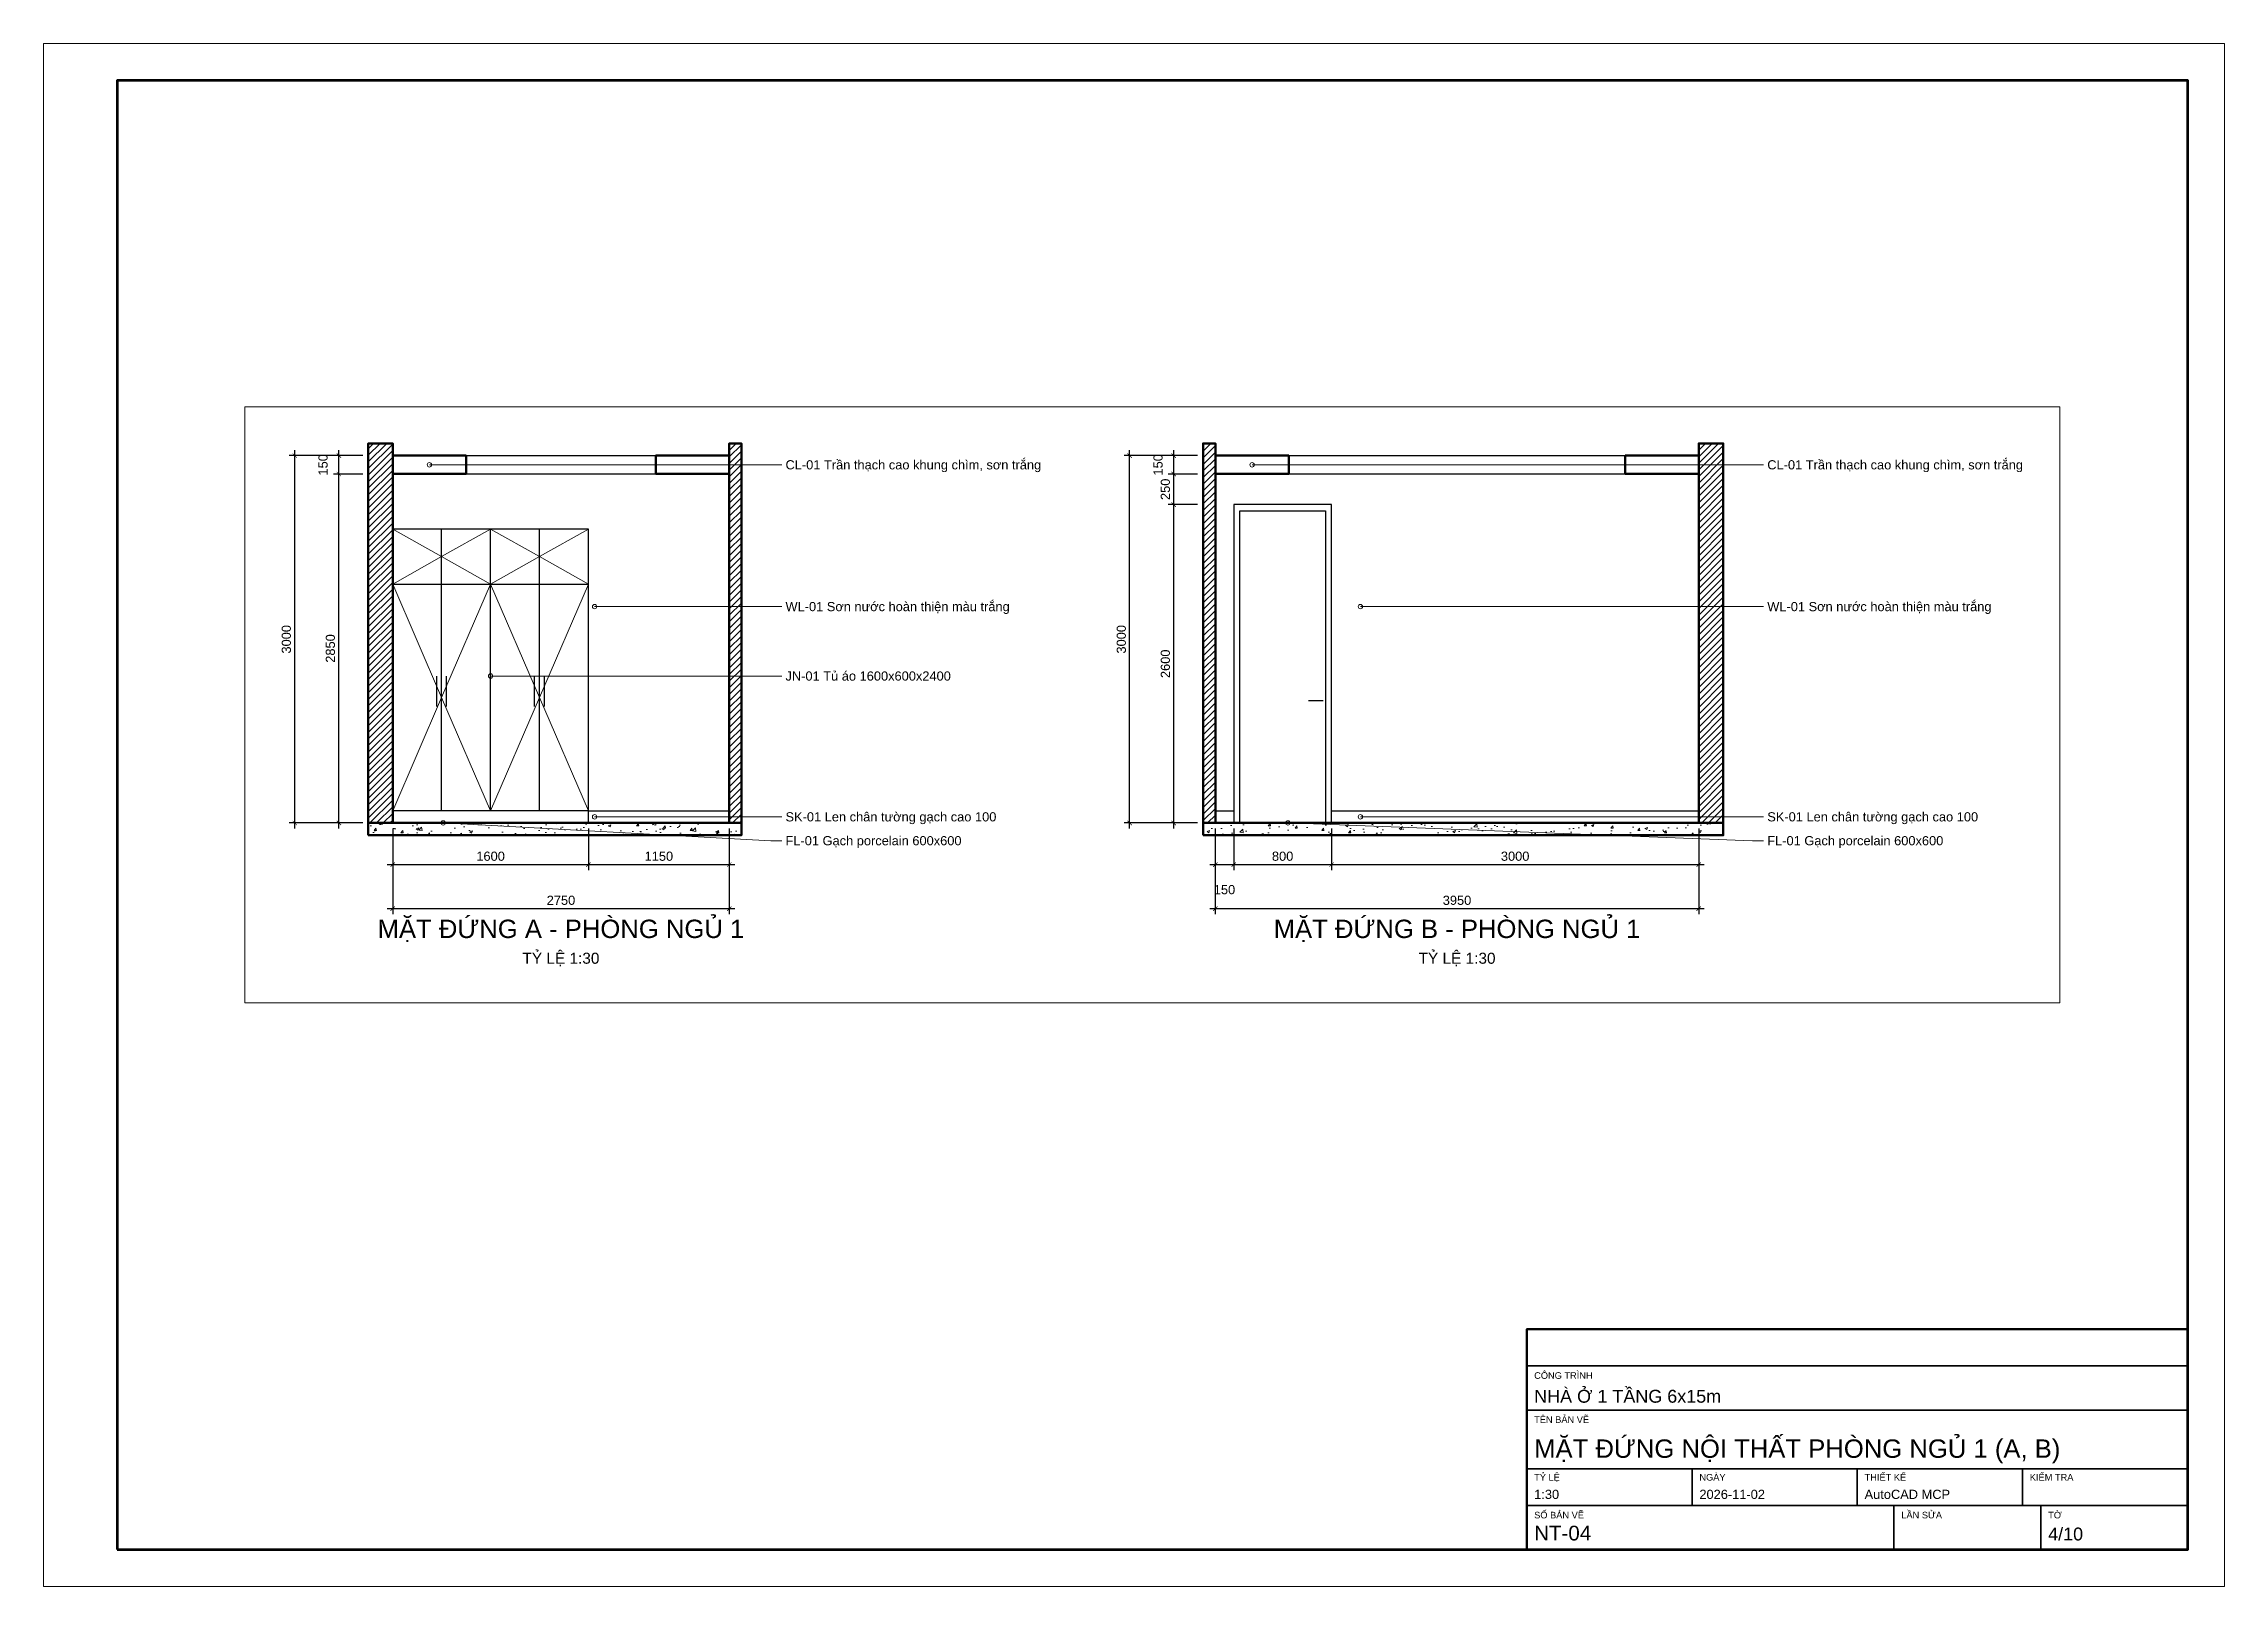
# Paper-space layout 'NT-04' of a CAD drawing. Header units: millimetres. Extents: x 0 to 594, y 0 to 420.
# The model-space entities are those that its viewports show. They can reach past a viewport. Long polylines and large blocks are cut down to what shows.
import ezdxf
from ezdxf.enums import TextEntityAlignment as Align

# ---------------------------------------------------------------- set-up
doc = ezdxf.new("R2010")
doc.units = ezdxf.units.MM
doc.header["$LTSCALE"] = 40
doc.linetypes.add('HIDDEN', pattern=[9.525, 6.35, -3.175])
for name, color, linetype, lineweight in [('A-ANNO-DIMS', 1, 'Continuous', 18), ('A-ANNO-NOTE', 7, 'Continuous', 18), ('A-ANNO-TEXT', 7, 'Continuous', 18), ('A-ANNO-TTLB', 7, 'Continuous', 35), ('A-ELEV', 7, 'Continuous', 25), ('A-ELEV-OTLN', 7, 'Continuous', 50), ('A-HIDD', 8, 'HIDDEN', 18), ('A-SECT', 7, 'Continuous', 50), ('A-SECT-PATT', 8, 'Continuous', 9)]:
    doc.layers.add(name, color=color, linetype=linetype, lineweight=lineweight)
doc.layers.add('A-ANNO-VPRT', color=8, linetype='Continuous', lineweight=9, plot=False)
doc.styles.add('MCP-ARIAL', font='arial.ttf')
doc.dimstyles.new('MCP-1-30', dxfattribs={"dimscale": 30, "dimtxt": 2.5, "dimasz": 1.2, "dimexe": 1.5, "dimexo": 1.5, "dimgap": 1, "dimtad": 1, "dimdec": 0, "dimdsep": 46, "dimtxsty": 'MCP-ARIAL', "dimblk": 'ARCHTICK', "dimblk1": 'ARCHTICK', "dimblk2": 'ARCHTICK', "dimcen": 0.09, "dimdle": 1.5, "dimclrd": 256, "dimclre": 256, "dimclrt": 256, "dimadec": 0, "dimazin": 0, "dimtfac": 1, "dimtdec": 4, "dimtmove": 2, "dimatfit": 3, "dimfxl": 1, "dimtolj": 1, "dimtzin": 0, "dimarcsym": 0})

# ---------------------------------------------------------------- blocks, each defined once
blk = doc.blocks.new('_ArchTick')
at = {"color": 0, "linetype": 'ByBlock', "const_width": 0.15}
blk.add_lwpolyline([(-0.5, -0.5), (0.5, 0.5)], dxfattribs=at)
blk = doc.blocks.new('*D144')
at = {"layer": 'A-ANNO-DIMS', "lineweight": -2, "transparency": 16777216}
for p, q in [((125044, -49709), (125044, -50049)), ((126644, -49709), (126644, -50049)), ((124999, -50004), (126689, -50004))]:
    blk.add_line(p, q, dxfattribs=at)
at = {"layer": 'Defpoints', "color": 0, "transparency": 16777216}
for p in [(125044, -49664), (126644, -49664), (126644, -50004)]:
    blk.add_point(p, dxfattribs=at)
at = {"layer": 'A-ANNO-DIMS', "lineweight": -2, "transparency": 16777216, "xscale": 36, "yscale": 36, "zscale": 36, "rotation": 180}
blk.add_blockref('_ArchTick', (125044, -50004), dxfattribs=at)
at = {"layer": 'A-ANNO-DIMS', "lineweight": -2, "transparency": 16777216, "xscale": 36, "yscale": 36, "zscale": 36}
blk.add_blockref('_ArchTick', (126644, -50004), dxfattribs=at)
at = {"layer": 'A-ANNO-DIMS', "transparency": 16777216, "insert": (125844, -49936), "char_height": 75, "attachment_point": 5, "style": 'MCP-ARIAL'}
blk.add_mtext('\\A1;1600', dxfattribs=at)
blk = doc.blocks.new('*D145')
at = {"layer": 'A-ANNO-DIMS', "lineweight": -2, "transparency": 16777216}
for p, q in [((126644, -49709), (126644, -50049)), ((127794, -49709), (127794, -50049)), ((126599, -50004), (127839, -50004))]:
    blk.add_line(p, q, dxfattribs=at)
at = {"layer": 'Defpoints', "color": 0, "transparency": 16777216}
for p in [(126644, -49664), (127794, -49664), (127794, -50004)]:
    blk.add_point(p, dxfattribs=at)
at = {"layer": 'A-ANNO-DIMS', "lineweight": -2, "transparency": 16777216, "xscale": 36, "yscale": 36, "zscale": 36, "rotation": 180}
blk.add_blockref('_ArchTick', (126644, -50004), dxfattribs=at)
at = {"layer": 'A-ANNO-DIMS', "lineweight": -2, "transparency": 16777216, "xscale": 36, "yscale": 36, "zscale": 36}
blk.add_blockref('_ArchTick', (127794, -50004), dxfattribs=at)
at = {"layer": 'A-ANNO-DIMS', "transparency": 16777216, "insert": (127219, -49936), "char_height": 75, "attachment_point": 5, "style": 'MCP-ARIAL'}
blk.add_mtext('\\A1;1150', dxfattribs=at)
blk = doc.blocks.new('*D146')
at = {"layer": 'A-ANNO-DIMS', "lineweight": -2, "transparency": 16777216}
for p, q in [((125044, -49709), (125044, -50409)), ((127794, -49709), (127794, -50409)), ((124999, -50364), (127839, -50364))]:
    blk.add_line(p, q, dxfattribs=at)
at = {"layer": 'Defpoints', "color": 0, "transparency": 16777216}
for p in [(125044, -49664), (127794, -49664), (127794, -50364)]:
    blk.add_point(p, dxfattribs=at)
at = {"layer": 'A-ANNO-DIMS', "lineweight": -2, "transparency": 16777216, "xscale": 36, "yscale": 36, "zscale": 36, "rotation": 180}
blk.add_blockref('_ArchTick', (125044, -50364), dxfattribs=at)
at = {"layer": 'A-ANNO-DIMS', "lineweight": -2, "transparency": 16777216, "xscale": 36, "yscale": 36, "zscale": 36}
blk.add_blockref('_ArchTick', (127794, -50364), dxfattribs=at)
at = {"layer": 'A-ANNO-DIMS', "transparency": 16777216, "insert": (126419, -50296), "char_height": 75, "attachment_point": 5, "style": 'MCP-ARIAL'}
blk.add_mtext('\\A1;2750', dxfattribs=at)
blk = doc.blocks.new('*D147')
at = {"layer": 'A-ANNO-DIMS', "lineweight": -2, "transparency": 16777216}
for p, q in [((124799, -46814), (124559, -46814)), ((124604, -49709), (124604, -46769)), ((124799, -49664), (124559, -49664))]:
    blk.add_line(p, q, dxfattribs=at)
at = {"layer": 'Defpoints', "color": 0, "transparency": 16777216}
for p in [(124604, -46814), (124844, -46814), (124844, -49664)]:
    blk.add_point(p, dxfattribs=at)
at = {"layer": 'A-ANNO-DIMS', "lineweight": -2, "transparency": 16777216, "xscale": 36, "yscale": 36, "zscale": 36}
for p, rotation in [((124604, -46814), 90), ((124604, -49664), 270)]:
    blk.add_blockref('_ArchTick', p, dxfattribs=dict(at, rotation=rotation))
at = {"layer": 'A-ANNO-DIMS', "transparency": 16777216, "insert": (124535, -48239), "char_height": 75, "attachment_point": 5, "rotation": 90, "style": 'MCP-ARIAL'}
blk.add_mtext('\\A1;2850', dxfattribs=at)
blk = doc.blocks.new('*D148')
at = {"layer": 'A-ANNO-DIMS', "lineweight": -2, "transparency": 16777216}
for p, q in [((124799, -46664), (124559, -46664)), ((124604, -46859), (124604, -46619)), ((124799, -46814), (124559, -46814))]:
    blk.add_line(p, q, dxfattribs=at)
at = {"layer": 'Defpoints', "color": 0, "transparency": 16777216}
for p in [(124604, -46664), (124844, -46664), (124844, -46814)]:
    blk.add_point(p, dxfattribs=at)
at = {"layer": 'A-ANNO-DIMS', "lineweight": -2, "transparency": 16777216, "xscale": 36, "yscale": 36, "zscale": 36}
for p, rotation in [((124604, -46664), 90), ((124604, -46814), 270)]:
    blk.add_blockref('_ArchTick', p, dxfattribs=dict(at, rotation=rotation))
at = {"layer": 'A-ANNO-DIMS', "transparency": 16777216, "insert": (124475, -46739), "char_height": 75, "attachment_point": 5, "rotation": 90, "style": 'MCP-ARIAL'}
blk.add_mtext('\\A1;150', dxfattribs=at)
blk = doc.blocks.new('*D149')
at = {"layer": 'A-ANNO-DIMS', "lineweight": -2, "transparency": 16777216}
for p, q in [((124799, -46664), (124199, -46664)), ((124244, -49709), (124244, -46619)), ((124799, -49664), (124199, -49664))]:
    blk.add_line(p, q, dxfattribs=at)
at = {"layer": 'Defpoints', "color": 0, "transparency": 16777216}
for p in [(124244, -46664), (124844, -46664), (124844, -49664)]:
    blk.add_point(p, dxfattribs=at)
at = {"layer": 'A-ANNO-DIMS', "lineweight": -2, "transparency": 16777216, "xscale": 36, "yscale": 36, "zscale": 36}
for p, rotation in [((124244, -46664), 90), ((124244, -49664), 270)]:
    blk.add_blockref('_ArchTick', p, dxfattribs=dict(at, rotation=rotation))
at = {"layer": 'A-ANNO-DIMS', "transparency": 16777216, "insert": (124175, -48164), "char_height": 75, "attachment_point": 5, "rotation": 90, "style": 'MCP-ARIAL'}
blk.add_mtext('\\A1;3000', dxfattribs=at)
blk = doc.blocks.new('*D150')
at = {"layer": 'A-ANNO-DIMS', "lineweight": -2, "transparency": 16777216}
for p, q in [((131766, -49709), (131766, -50049)), ((131916, -49709), (131916, -50049)), ((131721, -50004), (131961, -50004))]:
    blk.add_line(p, q, dxfattribs=at)
at = {"layer": 'Defpoints', "color": 0, "transparency": 16777216}
for p in [(131766, -49664), (131916, -49664), (131916, -50004)]:
    blk.add_point(p, dxfattribs=at)
at = {"layer": 'A-ANNO-DIMS', "lineweight": -2, "transparency": 16777216, "xscale": 36, "yscale": 36, "zscale": 36, "rotation": 180}
blk.add_blockref('_ArchTick', (131766, -50004), dxfattribs=at)
at = {"layer": 'A-ANNO-DIMS', "lineweight": -2, "transparency": 16777216, "xscale": 36, "yscale": 36, "zscale": 36}
blk.add_blockref('_ArchTick', (131916, -50004), dxfattribs=at)
at = {"layer": 'A-ANNO-DIMS', "transparency": 16777216, "insert": (131841, -50209), "char_height": 75, "attachment_point": 5, "style": 'MCP-ARIAL'}
blk.add_mtext('\\A1;150', dxfattribs=at)
blk = doc.blocks.new('*D151')
at = {"layer": 'A-ANNO-DIMS', "lineweight": -2, "transparency": 16777216}
for p, q in [((131916, -49709), (131916, -50049)), ((132716, -49709), (132716, -50049)), ((131871, -50004), (132761, -50004))]:
    blk.add_line(p, q, dxfattribs=at)
at = {"layer": 'Defpoints', "color": 0, "transparency": 16777216}
for p in [(131916, -49664), (132716, -49664), (132716, -50004)]:
    blk.add_point(p, dxfattribs=at)
at = {"layer": 'A-ANNO-DIMS', "lineweight": -2, "transparency": 16777216, "xscale": 36, "yscale": 36, "zscale": 36, "rotation": 180}
blk.add_blockref('_ArchTick', (131916, -50004), dxfattribs=at)
at = {"layer": 'A-ANNO-DIMS', "lineweight": -2, "transparency": 16777216, "xscale": 36, "yscale": 36, "zscale": 36}
blk.add_blockref('_ArchTick', (132716, -50004), dxfattribs=at)
at = {"layer": 'A-ANNO-DIMS', "transparency": 16777216, "insert": (132316, -49936), "char_height": 75, "attachment_point": 5, "style": 'MCP-ARIAL'}
blk.add_mtext('\\A1;800', dxfattribs=at)
blk = doc.blocks.new('*D152')
at = {"layer": 'A-ANNO-DIMS', "lineweight": -2, "transparency": 16777216}
for p, q in [((132716, -49709), (132716, -50049)), ((135716, -49709), (135716, -50049)), ((132671, -50004), (135761, -50004))]:
    blk.add_line(p, q, dxfattribs=at)
at = {"layer": 'Defpoints', "color": 0, "transparency": 16777216}
for p in [(132716, -49664), (135716, -49664), (135716, -50004)]:
    blk.add_point(p, dxfattribs=at)
at = {"layer": 'A-ANNO-DIMS', "lineweight": -2, "transparency": 16777216, "xscale": 36, "yscale": 36, "zscale": 36, "rotation": 180}
blk.add_blockref('_ArchTick', (132716, -50004), dxfattribs=at)
at = {"layer": 'A-ANNO-DIMS', "lineweight": -2, "transparency": 16777216, "xscale": 36, "yscale": 36, "zscale": 36}
blk.add_blockref('_ArchTick', (135716, -50004), dxfattribs=at)
at = {"layer": 'A-ANNO-DIMS', "transparency": 16777216, "insert": (134216, -49936), "char_height": 75, "attachment_point": 5, "style": 'MCP-ARIAL'}
blk.add_mtext('\\A1;3000', dxfattribs=at)
blk = doc.blocks.new('*D153')
at = {"layer": 'A-ANNO-DIMS', "lineweight": -2, "transparency": 16777216}
for p, q in [((131766, -49709), (131766, -50409)), ((135716, -49709), (135716, -50409)), ((131721, -50364), (135761, -50364))]:
    blk.add_line(p, q, dxfattribs=at)
at = {"layer": 'Defpoints', "color": 0, "transparency": 16777216}
for p in [(131766, -49664), (135716, -49664), (135716, -50364)]:
    blk.add_point(p, dxfattribs=at)
at = {"layer": 'A-ANNO-DIMS', "lineweight": -2, "transparency": 16777216, "xscale": 36, "yscale": 36, "zscale": 36, "rotation": 180}
blk.add_blockref('_ArchTick', (131766, -50364), dxfattribs=at)
at = {"layer": 'A-ANNO-DIMS', "lineweight": -2, "transparency": 16777216, "xscale": 36, "yscale": 36, "zscale": 36}
blk.add_blockref('_ArchTick', (135716, -50364), dxfattribs=at)
at = {"layer": 'A-ANNO-DIMS', "transparency": 16777216, "insert": (133741, -50296), "char_height": 75, "attachment_point": 5, "style": 'MCP-ARIAL'}
blk.add_mtext('\\A1;3950', dxfattribs=at)
blk = doc.blocks.new('*D154')
at = {"layer": 'A-ANNO-DIMS', "lineweight": -2, "transparency": 16777216}
for p, q in [((131426, -49709), (131426, -47019)), ((131621, -47064), (131381, -47064)), ((131621, -49664), (131381, -49664))]:
    blk.add_line(p, q, dxfattribs=at)
at = {"layer": 'Defpoints', "color": 0, "transparency": 16777216}
for p in [(131426, -47064), (131666, -47064), (131666, -49664)]:
    blk.add_point(p, dxfattribs=at)
at = {"layer": 'A-ANNO-DIMS', "lineweight": -2, "transparency": 16777216, "xscale": 36, "yscale": 36, "zscale": 36}
for p, rotation in [((131426, -47064), 90), ((131426, -49664), 270)]:
    blk.add_blockref('_ArchTick', p, dxfattribs=dict(at, rotation=rotation))
at = {"layer": 'A-ANNO-DIMS', "transparency": 16777216, "insert": (131358, -48364), "char_height": 75, "attachment_point": 5, "rotation": 90, "style": 'MCP-ARIAL'}
blk.add_mtext('\\A1;2600', dxfattribs=at)
blk = doc.blocks.new('*D155')
at = {"layer": 'A-ANNO-DIMS', "lineweight": -2, "transparency": 16777216}
for p, q in [((131621, -46814), (131381, -46814)), ((131426, -47109), (131426, -46769)), ((131621, -47064), (131381, -47064))]:
    blk.add_line(p, q, dxfattribs=at)
at = {"layer": 'Defpoints', "color": 0, "transparency": 16777216}
for p in [(131426, -46814), (131666, -46814), (131666, -47064)]:
    blk.add_point(p, dxfattribs=at)
at = {"layer": 'A-ANNO-DIMS', "lineweight": -2, "transparency": 16777216, "xscale": 36, "yscale": 36, "zscale": 36}
for p, rotation in [((131426, -46814), 90), ((131426, -47064), 270)]:
    blk.add_blockref('_ArchTick', p, dxfattribs=dict(at, rotation=rotation))
at = {"layer": 'A-ANNO-DIMS', "transparency": 16777216, "insert": (131358, -46939), "char_height": 75, "attachment_point": 5, "rotation": 90, "style": 'MCP-ARIAL'}
blk.add_mtext('\\A1;250', dxfattribs=at)
blk = doc.blocks.new('*D156')
at = {"layer": 'A-ANNO-DIMS', "lineweight": -2, "transparency": 16777216}
for p, q in [((131621, -46664), (131381, -46664)), ((131426, -46859), (131426, -46619)), ((131621, -46814), (131381, -46814))]:
    blk.add_line(p, q, dxfattribs=at)
at = {"layer": 'Defpoints', "color": 0, "transparency": 16777216}
for p in [(131426, -46664), (131666, -46664), (131666, -46814)]:
    blk.add_point(p, dxfattribs=at)
at = {"layer": 'A-ANNO-DIMS', "lineweight": -2, "transparency": 16777216, "xscale": 36, "yscale": 36, "zscale": 36}
for p, rotation in [((131426, -46664), 90), ((131426, -46814), 270)]:
    blk.add_blockref('_ArchTick', p, dxfattribs=dict(at, rotation=rotation))
at = {"layer": 'A-ANNO-DIMS', "transparency": 16777216, "insert": (131298, -46739), "char_height": 75, "attachment_point": 5, "rotation": 90, "style": 'MCP-ARIAL'}
blk.add_mtext('\\A1;150', dxfattribs=at)
blk = doc.blocks.new('*D157')
at = {"layer": 'A-ANNO-DIMS', "lineweight": -2, "transparency": 16777216}
for p, q in [((131621, -46664), (131021, -46664)), ((131066, -49709), (131066, -46619)), ((131621, -49664), (131021, -49664))]:
    blk.add_line(p, q, dxfattribs=at)
at = {"layer": 'Defpoints', "color": 0, "transparency": 16777216}
for p in [(131066, -46664), (131666, -46664), (131666, -49664)]:
    blk.add_point(p, dxfattribs=at)
at = {"layer": 'A-ANNO-DIMS', "lineweight": -2, "transparency": 16777216, "xscale": 36, "yscale": 36, "zscale": 36}
for p, rotation in [((131066, -46664), 90), ((131066, -49664), 270)]:
    blk.add_blockref('_ArchTick', p, dxfattribs=dict(at, rotation=rotation))
at = {"layer": 'A-ANNO-DIMS', "transparency": 16777216, "insert": (130998, -48164), "char_height": 75, "attachment_point": 5, "rotation": 90, "style": 'MCP-ARIAL'}
blk.add_mtext('\\A1;3000', dxfattribs=at)

msp = doc.modelspace()

# ---------------------------------------------------------------- hatches: boundary and pattern name
at = {"layer": 'A-SECT-PATT'}
h = msp.add_hatch(dxfattribs=at)
h.set_pattern_fill('ANSI31', color=256, scale=12, style=0)
h.paths.add_polyline_path([(124843.75, -49663.86), (125043.75, -49663.86), (125043.75, -46563.86), (124843.75, -46563.86)], flags=16)
h = msp.add_hatch(dxfattribs=at)
h.set_pattern_fill('ANSI31', color=256, scale=12, style=0)
h.paths.add_polyline_path([(127793.75, -49663.86), (127893.75, -49663.86), (127893.75, -46563.86), (127793.75, -46563.86)], flags=16)
h = msp.add_hatch(dxfattribs=at)
h.set_pattern_fill('ANSI31', color=256, scale=12, style=0)
h.paths.add_polyline_path([(131666.25, -49663.86), (131766.25, -49663.86), (131766.25, -46563.86), (131666.25, -46563.86)], flags=16)
h = msp.add_hatch(dxfattribs=at)
h.set_pattern_fill('ANSI31', color=256, scale=12, style=0)
h.paths.add_polyline_path([(135716.25, -49663.86), (135916.25, -49663.86), (135916.25, -46563.86), (135716.25, -46563.86)], flags=16)
h = msp.add_hatch(dxfattribs=at)
h.set_pattern_fill('AR-CONC', color=256, scale=1.2, style=0)
h.paths.add_polyline_path([(124843.75, -49763.86), (127893.75, -49763.86), (127893.75, -49663.86), (124843.75, -49663.86)], flags=16)
h = msp.add_hatch(dxfattribs=at)
h.set_pattern_fill('AR-CONC', color=256, scale=1.2, style=0)
h.paths.add_polyline_path([(131666.25, -49763.86), (135916.25, -49763.86), (135916.25, -49663.86), (131666.25, -49663.86)], flags=16)

# ---------------------------------------------------------------- linework, layer by layer
at = {"layer": 'A-ANNO-NOTE'}
for points in [[(125343.75, -46738.86), (128133.75, -46738.86), (128223.75, -46738.86)], [(132066.25, -46738.86), (136156.25, -46738.86), (136246.25, -46738.86)], [(126693.75, -47896.86), (128133.75, -47896.86), (128223.75, -47896.86)], [(132951.25, -47896.86), (136156.25, -47896.86), (136246.25, -47896.86)], [(125843.75, -48463.86), (128133.75, -48463.86), (128223.75, -48463.86)], [(125456.25, -49663.86), (128133.75, -49808.86), (128223.75, -49808.86)], [(126693.75, -49613.86), (128133.75, -49613.86), (128223.75, -49613.86)], [(132358.75, -49663.86), (136156.25, -49808.86), (136246.25, -49808.86)], [(132951.25, -49613.86), (136156.25, -49613.86), (136246.25, -49613.86)]]:
    msp.add_lwpolyline(points, dxfattribs=at)
for centre in [(125343.75, -46738.86), (132066.25, -46738.86), (126693.75, -47896.86), (132951.25, -47896.86), (125843.75, -48463.86), (125456.25, -49663.86), (126693.75, -49613.86), (132358.75, -49663.86), (132951.25, -49613.86)]:
    msp.add_circle(centre, 18, dxfattribs=at)
at = {"layer": 'A-ELEV'}
for p, q in [((125043.75, -46663.86), (127793.75, -46663.86)), ((125643.75, -46813.86), (125643.75, -46663.86)), ((127193.75, -46813.86), (127193.75, -46663.86)), ((131766.25, -46663.86), (135716.25, -46663.86)), ((132366.25, -46813.86), (132366.25, -46663.86)), ((135116.25, -46813.86), (135116.25, -46663.86)), ((125043.75, -46813.86), (127793.75, -46813.86)), ((131766.25, -46813.86), (135716.25, -46813.86)), ((132716.25, -47063.86), (131916.25, -47063.86)), ((131916.25, -47063.86), (131916.25, -49663.86)), ((131966.25, -49663.86), (131966.25, -47113.86)), ((131966.25, -47113.86), (132666.25, -47113.86)), ((132666.25, -47113.86), (132666.25, -49663.86)), ((132716.25, -49663.86), (132716.25, -47063.86)), ((126643.75, -47263.86), (125043.75, -47263.86)), ((125043.75, -47263.86), (125043.75, -49563.86)), ((125443.75, -47713.86), (125443.75, -47263.86)), ((125843.75, -47713.86), (125843.75, -47263.86)), ((126243.75, -47713.86), (126243.75, -47263.86)), ((126643.75, -49563.86), (126643.75, -47263.86)), ((125043.75, -47713.86), (126643.75, -47713.86)), ((125443.75, -49563.86), (125443.75, -47713.86)), ((125843.75, -49563.86), (125843.75, -47713.86)), ((126243.75, -49563.86), (126243.75, -47713.86)), ((125403.75, -48713.86), (125403.75, -48463.86)), ((125483.75, -48713.86), (125483.75, -48463.86)), ((126203.75, -48713.86), (126203.75, -48463.86)), ((126283.75, -48713.86), (126283.75, -48463.86)), ((132526.25, -48663.86), (132646.25, -48663.86)), ((126643.75, -49563.86), (125043.75, -49563.86)), ((125043.75, -49563.86), (125043.75, -49663.86)), ((125043.75, -49663.86), (126643.75, -49663.86)), ((126643.75, -49563.86), (127793.75, -49563.86)), ((126643.75, -49663.86), (126643.75, -49563.86)), ((131766.25, -49563.86), (131916.25, -49563.86)), ((131916.25, -49663.86), (132716.25, -49663.86)), ((132716.25, -49563.86), (135716.25, -49563.86))]:
    msp.add_line(p, q, dxfattribs=at)
at = {"layer": 'A-ELEV-OTLN'}
for p, q in [((125043.75, -49663.86), (127793.75, -49663.86)), ((131766.25, -49663.86), (135716.25, -49663.86))]:
    msp.add_line(p, q, dxfattribs=at)
at = {"layer": 'A-HIDD', "ltscale": 0.3}
for p, q in [((125443.75, -47488.86), (125043.75, -47263.86)), ((125443.75, -47488.86), (125843.75, -47263.86)), ((126243.75, -47488.86), (125843.75, -47263.86)), ((126243.75, -47488.86), (126643.75, -47263.86)), ((125043.75, -47713.86), (125443.75, -47488.86)), ((125843.75, -47713.86), (125443.75, -47488.86)), ((125843.75, -47713.86), (126243.75, -47488.86)), ((126643.75, -47713.86), (126243.75, -47488.86)), ((125443.75, -48638.86), (125043.75, -47713.86)), ((125443.75, -48638.86), (125843.75, -47713.86)), ((126243.75, -48638.86), (125843.75, -47713.86)), ((126243.75, -48638.86), (126643.75, -47713.86)), ((125043.75, -49563.86), (125443.75, -48638.86)), ((125843.75, -49563.86), (125443.75, -48638.86)), ((125843.75, -49563.86), (126243.75, -48638.86)), ((126643.75, -49563.86), (126243.75, -48638.86))]:
    msp.add_line(p, q, dxfattribs=at)
at = {"layer": 'A-SECT'}
for points in [[(124843.75, -49663.86), (125043.75, -49663.86), (125043.75, -46563.86), (124843.75, -46563.86)], [(125043.75, -46813.86), (125643.75, -46813.86), (125643.75, -46663.86), (125043.75, -46663.86)], [(127193.75, -46813.86), (127793.75, -46813.86), (127793.75, -46663.86), (127193.75, -46663.86)], [(127793.75, -49663.86), (127893.75, -49663.86), (127893.75, -46563.86), (127793.75, -46563.86)], [(131666.25, -49663.86), (131766.25, -49663.86), (131766.25, -46563.86), (131666.25, -46563.86)], [(131766.25, -46813.86), (132366.25, -46813.86), (132366.25, -46663.86), (131766.25, -46663.86)], [(135116.25, -46813.86), (135716.25, -46813.86), (135716.25, -46663.86), (135116.25, -46663.86)], [(135716.25, -49663.86), (135916.25, -49663.86), (135916.25, -46563.86), (135716.25, -46563.86)], [(124843.75, -49763.86), (127893.75, -49763.86), (127893.75, -49663.86), (124843.75, -49663.86)], [(131666.25, -49763.86), (135916.25, -49763.86), (135916.25, -49663.86), (131666.25, -49663.86)]]:
    msp.add_lwpolyline(points, close=True, dxfattribs=at)

# ---------------------------------------------------------------- texts
at = {"layer": 'A-ANNO-NOTE', "style": 'MCP-ARIAL'}
for s, p in [('CL-01 Trần thạch cao khung chìm, sơn trắng', (128253.75, -46738.86)), ('CL-01 Trần thạch cao khung chìm, sơn trắng', (136276.25, -46738.86)), ('WL-01 Sơn nước hoàn thiện màu trắng', (128253.75, -47896.86)), ('WL-01 Sơn nước hoàn thiện màu trắng', (136276.25, -47896.86)), ('JN-01 Tủ áo 1600x600x2400', (128253.75, -48463.86)), ('SK-01 Len chân tường gạch cao 100', (128253.75, -49613.86)), ('SK-01 Len chân tường gạch cao 100', (136276.25, -49613.86)), ('FL-01 Gạch porcelain 600x600', (128253.75, -49808.86)), ('FL-01 Gạch porcelain 600x600', (136276.25, -49808.86))]:
    msp.add_text(s, height=75, dxfattribs=at).set_placement(p, align=Align.MIDDLE_LEFT)
at = {"layer": 'A-ANNO-TEXT', "style": 'MCP-ARIAL'}
for s, height, p in [('MẶT ĐỨNG A - PHÒNG NGỦ 1', 150, (126418.75, -50603.86)), ('MẶT ĐỨNG B - PHÒNG NGỦ 1', 150, (133741.25, -50603.86)), ('TỶ LỆ 1:30', 90, (126418.75, -50813.86)), ('TỶ LỆ 1:30', 90, (133741.25, -50813.86))]:
    msp.add_text(s, height=height, dxfattribs=at).set_placement(p, align=Align.CENTER)

# ---------------------------------------------------------------- dimensions: what is measured, and where the dimension line sits
at = {"layer": 'A-ANNO-DIMS'}
for base, p1, p2, picture, middle in [((124243.75, -46663.86), (124843.75, -49663.86), (124843.75, -46663.86), '*D149', (124175.431, -48163.86)), ((124603.75, -46663.86), (124843.75, -46813.86), (124843.75, -46663.86), '*D148', (124475.457, -46738.86)), ((131066.25, -46663.86), (131666.25, -49663.86), (131666.25, -46663.86), '*D157', (130997.931, -48163.86)), ((131426.25, -46663.86), (131666.25, -46813.86), (131666.25, -46663.86), '*D156', (131297.957, -46738.86)), ((124603.75, -46813.86), (124843.75, -49663.86), (124843.75, -46813.86), '*D147', (124535.457, -48238.86)), ((131426.25, -46813.86), (131666.25, -47063.86), (131666.25, -46813.86), '*D155', (131357.957, -46938.86)), ((131426.25, -47063.86), (131666.25, -49663.86), (131666.25, -47063.86), '*D154', (131357.957, -48363.86))]:
    dim = msp.add_linear_dim(base=base, p1=p1, p2=p2, angle=90, dimstyle='MCP-1-30', dxfattribs=at)
    dim.commit()
    dim.dimension.update_dxf_attribs({"geometry": picture, "text_midpoint": middle})
for base, p1, p2, picture, middle in [((126643.75, -50003.86), (125043.75, -49663.86), (126643.75, -49663.86), '*D144', (125843.75, -49935.567)), ((127793.75, -50363.86), (125043.75, -49663.86), (127793.75, -49663.86), '*D146', (126418.75, -50295.567)), ((127793.75, -50003.86), (126643.75, -49663.86), (127793.75, -49663.86), '*D145', (127218.75, -49935.567)), ((131916.25, -50003.86), (131766.25, -49663.86), (131916.25, -49663.86), '*D150', (131841.25, -50208.739)), ((135716.25, -50363.86), (131766.25, -49663.86), (135716.25, -49663.86), '*D153', (133741.25, -50295.541)), ((132716.25, -50003.86), (131916.25, -49663.86), (132716.25, -49663.86), '*D151', (132316.25, -49935.567)), ((135716.25, -50003.86), (132716.25, -49663.86), (135716.25, -49663.86), '*D152', (134216.25, -49935.541))]:
    dim = msp.add_linear_dim(base=base, p1=p1, p2=p2, dimstyle='MCP-1-30', dxfattribs=at)
    dim.commit()
    dim.dimension.update_dxf_attribs({"geometry": picture, "text_midpoint": middle})

psp = doc.layouts.new('NT-04')

# ---------------------------------------------------------------- linework, layer by layer
at = {"layer": 'A-ANNO-TTLB'}
for p, q in [((404, 60), (584, 60)), ((404, 48), (584, 48)), ((404, 32), (584, 32)), ((449, 22), (449, 32)), ((494, 22), (494, 32)), ((539, 22), (539, 32)), ((404, 22), (584, 22)), ((504, 10), (504, 22)), ((544, 10), (544, 22))]:
    psp.add_line(p, q, dxfattribs=at)
at = {"layer": 'A-ANNO-TTLB', "lineweight": 9}
psp.add_lwpolyline([(0, 0), (594, 0), (594, 420), (0, 420)], close=True, dxfattribs=at)
at = {"layer": 'A-ANNO-TTLB', "lineweight": 70}
psp.add_lwpolyline([(20, 10), (584, 10), (584, 410), (20, 410)], close=True, dxfattribs=at)
at = {"layer": 'A-ANNO-TTLB', "lineweight": 50}
psp.add_lwpolyline([(404, 10), (584, 10), (584, 70), (404, 70)], close=True, dxfattribs=at)

# ---------------------------------------------------------------- texts
at = {"layer": 'A-ANNO-TTLB', "style": 'MCP-ARIAL'}
for s, height, p in [('CÔNG TRÌNH', 1.8, (406, 56.5)), ('NHÀ Ở 1 TẦNG 6x15m', 3.5, (406, 50)), ('TÊN BẢN VẼ', 1.8, (406, 44.5)), ('MẶT ĐỨNG NỘI THẤT PHÒNG NGỦ 1 (A, B)', 5, (406, 35)), ('TỶ LỆ', 1.8, (406, 28.8)), ('NGÀY', 1.8, (451, 28.8)), ('THIẾT KẾ', 1.8, (496, 28.8)), ('KIỂM TRA', 1.8, (541, 28.8)), ('1:30', 2.5, (406, 23.8)), ('2026-11-02', 2.5, (451, 23.8)), ('AutoCAD MCP', 2.5, (496, 23.8)), ('SỐ BẢN VẼ', 1.8, (406, 18.5)), ('LẦN SỬA', 1.8, (506, 18.5)), ('TỜ', 1.8, (546, 18.5)), ('NT-04', 4, (406, 12.5)), ('4/10', 3.5, (546, 12.5))]:
    psp.add_text(s, height=height, dxfattribs=at).set_placement(p)

# ---------------------------------------------------------------- viewports
at = {"layer": 'A-ANNO-VPRT'}
psp.add_viewport(center=(302, 240), size=(494.3, 162.3333), view_center_point=(131251.5, -48699), view_height=4870, dxfattribs=at)

doc.saveas('drawing.dxf')
